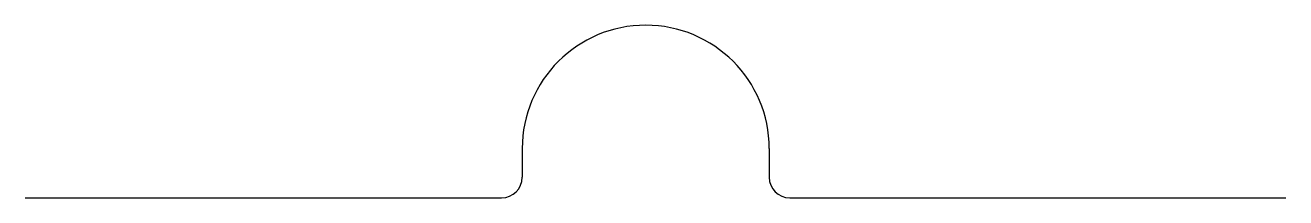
# Model space of a CAD drawing. Header units: millimetres. Extents: x 22 to 339, y -133 to -15.
# Drawn here: x 308.78 to 339.4, y -132.8 to -128.6 of the extents above; entities outside this region: 1.
import ezdxf

# ---------------------------------------------------------------- set-up
doc = ezdxf.new("R2010")
doc.units = ezdxf.units.MM
doc.layers.get('0').update_dxf_attribs({"linetype": 'CONTINUOUS'})

msp = doc.modelspace()

# ---------------------------------------------------------------- linework, layer by layer
for p, q in [((320.85, -131.6), (320.85, -132.3)), ((326.85, -131.6), (326.85, -132.3)), ((308.777, -132.8), (320.35, -132.8)), ((327.35, -132.8), (339.398, -132.8))]:
    msp.add_line(p, q)
msp.add_circle((23.812, -23.812), 1.994)
for centre, radius, start, end in [((323.85, -131.6), 3, 0, 180), ((320.35, -132.3), 0.5, -90, 0), ((327.35, -132.3), 0.5, 180, 270)]:
    msp.add_arc(centre, radius, start, end)

doc.saveas('drawing.dxf')
